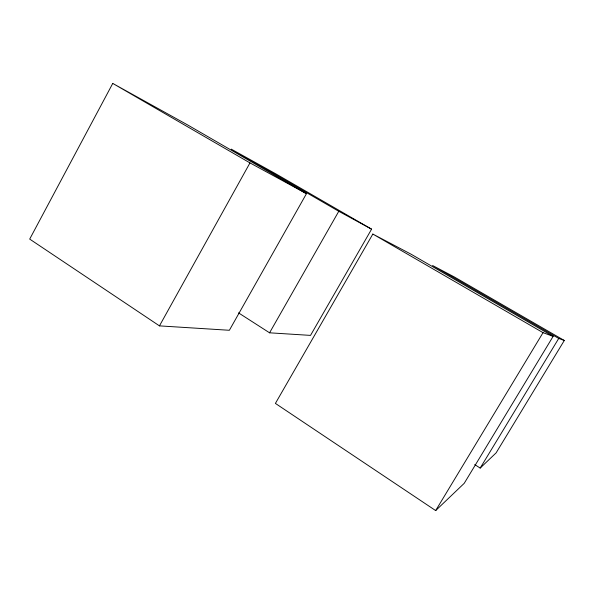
<?xml version="1.0" encoding="UTF-8"?>
<svg xmlns="http://www.w3.org/2000/svg" width="594" height="594" viewBox="0 0 594 594"><rect width="100%" height="100%" fill="white"/><g stroke="black" fill="none" stroke-linecap="round" stroke-linejoin="round"><path stroke-width="0.89" d="M112.756 83.42L29.7 239.092L159.459 325.876L229.366 330.279L306.459 193.681L187.726 124.992L112.756 83.42L249.977 162.905L306.459 193.681M159.459 325.876L249.977 162.905M269.565 332.811L338.78 211.293L371.584 229.165L310.521 335.395L269.565 332.811L238.536 312.882M372.832 234.066L275.401 403.408L435.662 510.58L464.218 483.323L553.125 336.375L410.989 254.15L372.832 234.066L543.042 332.662L553.125 336.375M435.662 510.58L543.042 332.662M480.182 468.079L558.731 338.439L564.3 340.488L496.109 452.873L480.182 468.079L474.725 464.575M371.584 229.165L275.846 173.864L231.229 149.124L338.78 211.293M564.3 340.488L454.254 276.923L432.558 265.503L558.731 338.439"/></g></svg>
